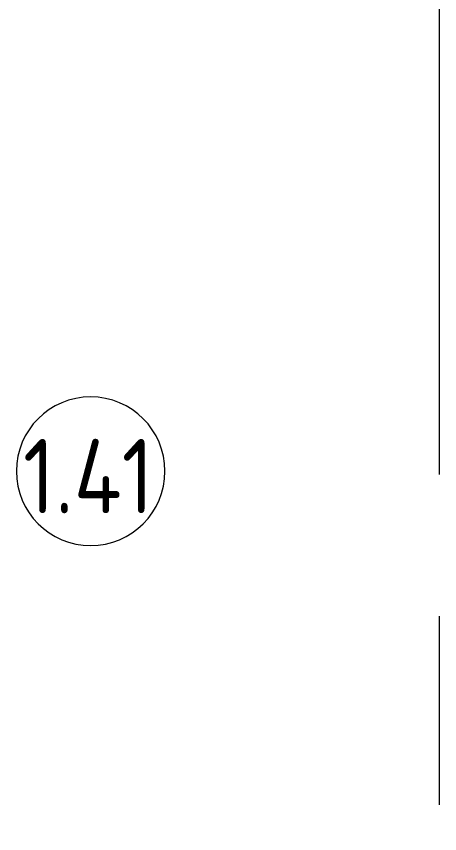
# Model space of a CAD drawing. Header units: millimetres. Extents: x -1178 to 415037, y -3506 to 42334.
# Drawn here: x 62812 to 65660, y 15600 to 21100 of the extents above; entities that cross this region are included whole.
import ezdxf

# ---------------------------------------------------------------- set-up
doc = ezdxf.new("R2010")
doc.units = ezdxf.units.MM
doc.linetypes.add('Осевая', pattern=[6350, 1270, -952.5, 3175, -952.5])
doc.layers.add('A-AREA-IDEN', color=7, linetype='Continuous', lineweight=9)
doc.layers.add('Оси-2', color=7, linetype='Осевая', lineweight=9)
doc.styles.add('GOST Common', font='GOST Common.ttf', dxfattribs={"width": 0.9, "height": 500})

# ---------------------------------------------------------------- blocks, each defined once
blk = doc.blocks.new('Марка_Помещения - Номер-25198446-Объем проектирования 1 этажа')
at = {"layer": 'A-AREA-IDEN'}
for start, end in [(360, 180), (180, 360)]:
    blk.add_arc((0, 0), 2.5, start, end, dxfattribs=at)

msp = doc.modelspace()

# ---------------------------------------------------------------- linework, layer by layer
at = {"layer": 'Оси-2'}
msp.add_line((65660, 3093.7), (65660, 22398.1), dxfattribs=at)

# ---------------------------------------------------------------- block references
at = {"layer": 'A-AREA-IDEN', "xscale": 199.9999999999999, "yscale": 199.9999999999999, "zscale": 199.9999999999999}
msp.add_blockref('Марка_Помещения - Номер-25198446-Объем проектирования 1 этажа', (63312, 18038.8), dxfattribs=at)

# ---------------------------------------------------------------- texts
at = {"layer": 'A-AREA-IDEN', "insert": (62857, 18255.9), "char_height": 500, "width": 1140, "attachment_point": 1, "style": 'GOST Common'}
msp.add_mtext('1.41', dxfattribs=at)

doc.saveas('drawing.dxf')
